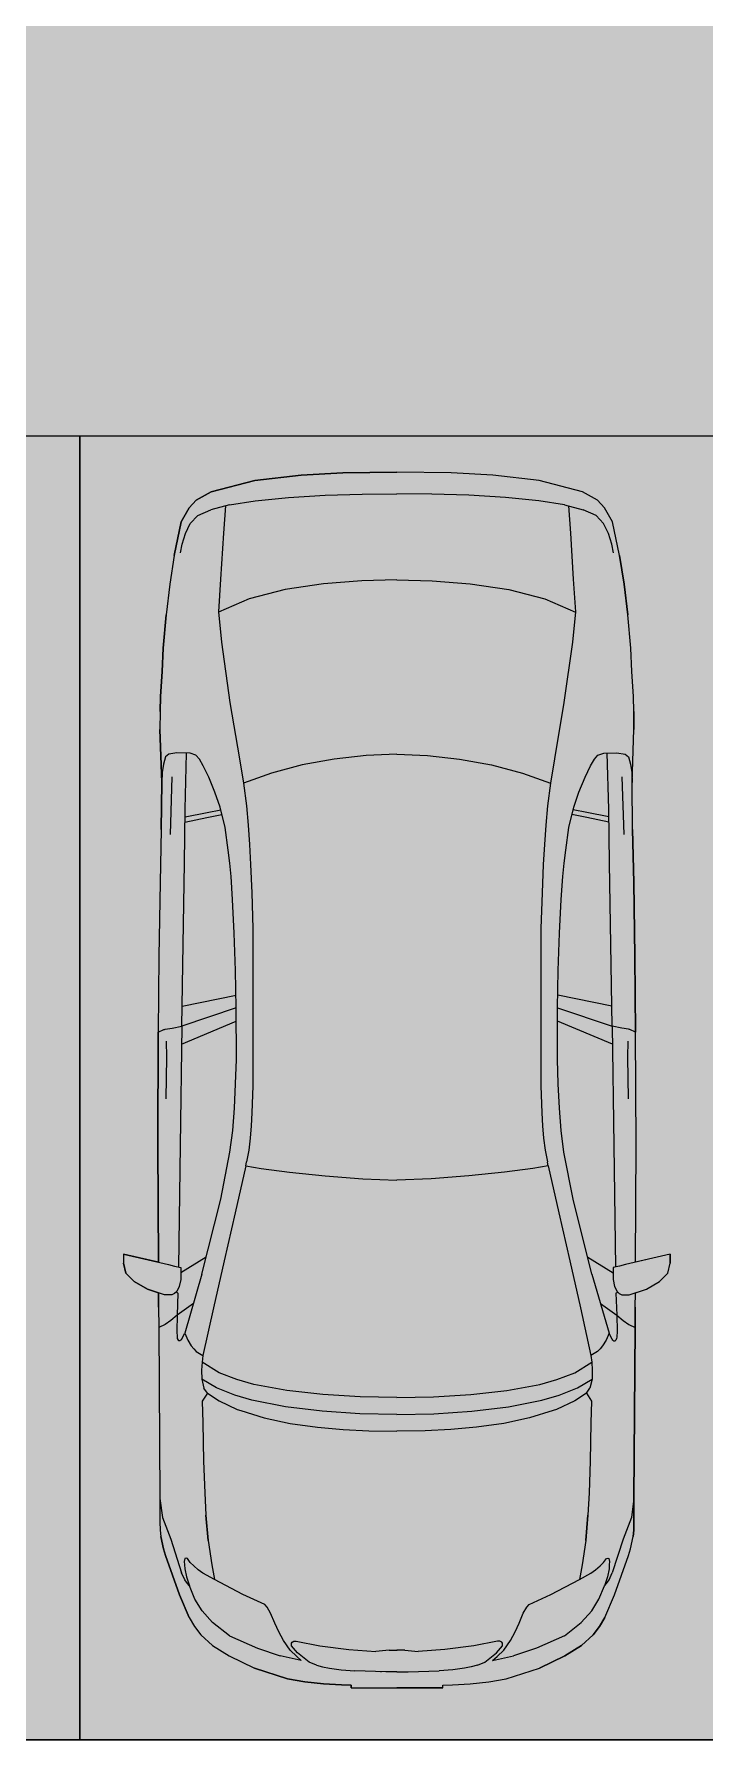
# Model space of a CAD drawing. Header units: millimetres. Extents: x 141848 to 1648660, y -465012 to -151356.
# Drawn here: x 245363 to 247932, y -270728 to -264146 of the extents above; entities that cross this region are included whole.
import ezdxf

# ---------------------------------------------------------------- set-up
doc = ezdxf.new("R2010")
doc.units = ezdxf.units.MM
doc.header["$MEASUREMENT"] = 0
doc.layers.add('Extérieur - Environnement', color=7, linetype='Continuous')
doc.layers.add('Structure - Murs extérieurs', color=7, linetype='Continuous')

msp = doc.modelspace()

# ---------------------------------------------------------------- hatches: boundary and pattern name
at = {"linetype": 'Continuous', "lineweight": 0, "true_color": 0x6f6f6f}
h = msp.add_hatch(color=8, dxfattribs=at)
h.paths.add_polyline_path([(141848.442, -275935.042), (141848.442, -295062.571), (269220.821, -293826.868), (269220.821, -270902.734), (268763.049, -270902.734), (254213.6, -271040.575), (254213.6, -163437.635), (153156.2, -163437.635), (153156.2, -271040.575), (153182.962, -271040.57), (153183.146, -272000.514, -0.40942736), (149183.681, -275935.042)])
h.paths.add_polyline_path([(158435.584, -260639.953), (155145.584, -260639.953), (155145.584, -248364.953), (155145.584, -243089.974), (155145.584, -242189.974), (158435.584, -242189.974)], flags=0)
h.paths.add_polyline_path([(196775.042, -260810.571), (196775.042, -222495.57), (186955.542, -222495.57), (186955.542, -218295.57), (196754.55, -218295.57), (196754.55, -208495.57), (196754.55, -204495.57), (193355.542, -204495.57), (193355.542, -201780.57), (193355.542, -195161.535), (195576.034, -195161.535), (195576.034, -189810.571), (217850.068, -189810.571), (217850.068, -262266.885), (245610.045, -262266.885), (245610.045, -253395.571), (245626.034, -253395.571), (246426.034, -253395.571), (247826.034, -253395.571), (247826.034, -248005.571), (247826.034, -246605.571), (245626.034, -246605.571), (245610.045, -246605.571), (245610.045, -171995.57), (212806.28, -171995.57), (161503.433, -171995.57), (161503.433, -193810.571), (161503.433, -230015.57), (161503.433, -260810.571)], flags=0)
h.paths.add_polyline_path([(162737.042, -269433.913, -0.09031866), (162858.773, -268727.623, -0.20144873), (163912.639, -267592.74, -0.10421145), (164718.006, -267415.055), (165317.979, -267409.371, -0.10404461), (166125.354, -267571.244, -0.23825546), (167284.257, -268953.318, -0.05518862), (167336.836, -269390.334), (167338.931, -269611.438), (167351.046, -270890.267), (167092.583, -271892.761, -0.26794919), (165370.083, -272909.124), (164770.11, -272914.808, -0.19371746), (163379.252, -272370.185, -0.07056876), (163028.663, -271931.262, -0.1316525), (162751.253, -270933.845)], flags=0)
h.paths.add_polyline_path([(173316.986, -273599.031), (173316.986, -273452.052), (173330.488, -267377.824, -0.3805567), (175316.986, -265609.826), (175394.714, -265609.826), (175394.714, -270609.826), (190394.714, -270609.826), (190394.714, -265609.826), (195356.191, -265609.826, -0.41421356), (196856.191, -267109.826), (196856.191, -273660.699, -0.34550161), (195137.285, -275433.432), (175327.752, -275599.002, -0.4157911)], flags=0)
h.paths.add_polyline_path([(205510.093, -271504.083, -0.13447393), (205230.948, -270484.937), (205230.948, -268984.937, -0.41421356), (207230.948, -266984.937), (207830.948, -266984.937, -0.41421356), (209830.948, -268984.937), (209830.948, -270484.937, -0.12882035), (209574.03, -271465.581, -0.27093629), (207830.948, -272484.937), (207230.948, -272484.937, -0.26498)], flags=0)
h.paths.add_polyline_path([(217862.687, -273329.325), (217869.949, -267730.336, -0.09856151), (218100.718, -266943.721), (218117.681, -266951.545, -0.258849), (219955.479, -265605.827), (219953.141, -265587.294), (220637.569, -265587.294), (220637.569, -265687.294), (220637.569, -270687.294), (250537.569, -270687.294), (250537.569, -265687.294), (252208.004, -265687.294), (254186.294, -265687.294), (254186.294, -267687.294), (254186.294, -271062.255, 0.00134576), (254186.323, -271073.021), (254197.209, -273095.233, -0.41421356), (252208.004, -275105.97), (243484.534, -275105.97, -0.00518896), (243431.438, -275116.103), (235447.992, -275196.191), (220071.012, -275253.24, -0.38655333), (217873.089, -273475.385, -0.02518922)], flags=0)

# ---------------------------------------------------------------- linework, layer by layer
at = {"color": 9, "linetype": 'Continuous', "lineweight": 5}
msp.add_lwpolyline([(217873.089, -273475.385, 0.38655333), (220071.012, -275253.24), (235447.992, -275196.191), (243431.438, -275116.103, 0.00518896), (243484.534, -275105.97), (252208.004, -275105.97, 0.41421356), (254197.209, -273095.233), (254186.323, -271073.021, -0.00134576), (254186.294, -271062.255), (254186.294, -267687.294), (254186.294, -265687.294), (252208.004, -265687.294), (250537.569, -265687.294), (250537.569, -270687.294), (220637.569, -270687.294), (220637.569, -265687.294), (220637.569, -265587.294), (219953.141, -265587.294), (219955.479, -265605.827, 0.258849), (218117.681, -266951.545), (218100.718, -266943.721, 0.09856151), (217869.949, -267730.336), (217862.687, -273329.325, 0.02518922)], format="xyb", close=True, dxfattribs=at)
at = {"color": 255, "linetype": 'Continuous', "lineweight": 5, "flags": 128}
for points in [[(245537.569, -265687.294), (243037.569, -265687.294)], [(245537.569, -265687.294), (245537.569, -270687.294)], [(248037.569, -265687.294), (245537.569, -265687.294)], [(245537.569, -270687.294), (245537.569, -265687.294)], [(243037.569, -270687.294), (245537.569, -270687.294)], [(245537.569, -270687.294), (248037.569, -270687.294)]]:
    msp.add_lwpolyline(points, dxfattribs=at)
at = {"layer": 'Extérieur - Environnement', "color": 7, "linetype": 'Continuous', "lineweight": 13}
for p, q in [((246384.817, -265837.164), (246207.877, -265858.076)), ((246207.877, -265858.076), (246384.817, -265837.164)), ((246544.946, -265828.356), (246384.817, -265837.164)), ((246384.817, -265837.164), (246544.946, -265828.356)), ((246752.389, -265825.764), (246544.946, -265828.356)), ((246544.946, -265828.356), (246752.389, -265825.764)), ((246959.832, -265828.356), (246752.389, -265825.764)), ((246959.832, -265828.356), (246752.389, -265825.764)), ((247119.961, -265837.164), (246959.832, -265828.356)), ((247119.961, -265837.164), (246959.832, -265828.356)), ((247296.901, -265858.076), (247119.961, -265837.164)), ((247296.901, -265858.076), (247119.961, -265837.164)), ((246040.853, -265900.703), (245983.257, -265932.912)), ((245983.257, -265932.912), (246040.853, -265900.703)), ((246207.877, -265858.076), (246040.853, -265900.703)), ((246040.853, -265900.703), (246207.877, -265858.076)), ((247463.925, -265900.703), (247296.901, -265858.076)), ((247463.925, -265900.703), (247296.901, -265858.076)), ((247521.521, -265932.912), (247463.925, -265900.703)), ((247521.521, -265932.912), (247463.925, -265900.703)), ((245956.395, -265961.821), (245925.744, -266016.54)), ((245925.744, -266016.54), (245956.395, -265961.821)), ((245983.257, -265932.912), (245956.395, -265961.821)), ((245956.395, -265961.821), (245983.257, -265932.912)), ((245989.025, -265991.939), (246038.703, -265969.4)), ((246110.627, -265950.545), (246038.703, -265969.4)), ((246094.662, -265954.731), (246087.53, -266059.811)), ((246110.627, -265950.545), (246208.944, -265935.102)), ((246208.926, -265935.105), (246336.154, -265922.562)), ((246336.154, -265922.562), (246476.713, -265914.145)), ((246476.713, -265914.145), (246619.262, -265909.477)), ((246619.262, -265909.477), (246752.389, -265908.163)), ((246885.516, -265909.477), (246752.389, -265908.163)), ((247028.065, -265914.145), (246885.516, -265909.477)), ((247168.624, -265922.562), (247028.065, -265914.145)), ((247295.852, -265935.105), (247168.624, -265922.562)), ((247394.151, -265950.545), (247295.834, -265935.102)), ((247394.151, -265950.545), (247466.075, -265969.4)), ((247410.116, -265954.731), (247417.248, -266059.811)), ((247515.753, -265991.939), (247466.075, -265969.4)), ((247548.383, -265961.821), (247521.521, -265932.912)), ((247548.383, -265961.821), (247521.521, -265932.912)), ((247579.034, -266016.54), (247548.383, -265961.821)), ((247579.034, -266016.54), (247548.383, -265961.821)), ((245925.744, -266016.54), (245898.848, -266145.59)), ((245898.848, -266145.59), (245925.744, -266016.54)), ((245941.542, -266060.723), (245960.404, -266022.127)), ((245960.404, -266022.127), (245989.025, -265991.939)), ((247544.374, -266022.127), (247515.753, -265991.939)), ((247563.236, -266060.723), (247544.374, -266022.127)), ((247605.93, -266145.59), (247579.034, -266016.54)), ((247605.93, -266145.59), (247579.034, -266016.54)), ((245922.864, -266135.297), (245929.261, -266101.535)), ((245929.261, -266101.535), (245941.542, -266060.723)), ((246087.53, -266059.811), (246076.634, -266235.469)), ((247417.248, -266059.811), (247428.144, -266235.469)), ((247575.517, -266101.535), (247563.236, -266060.723)), ((247581.914, -266135.297), (247575.517, -266101.535)), ((245898.848, -266145.59), (245881.554, -266254.371)), ((245898.848, -266145.59), (245881.554, -266254.371)), ((247623.224, -266254.371), (247605.93, -266145.59)), ((247605.93, -266145.59), (247623.224, -266254.371)), ((245881.555, -266254.36), (245867.732, -266372.439)), ((245881.555, -266254.36), (245867.732, -266372.439)), ((245881.554, -266254.371), (245881.555, -266254.36)), ((246076.634, -266235.469), (246068.343, -266361.049)), ((246323.551, -266275.57), (246185.731, -266310.612)), ((246471.107, -266253.728), (246323.551, -266275.57)), ((246617.636, -266242.406), (246471.107, -266253.728)), ((246752.389, -266238.96), (246617.636, -266242.406)), ((246752.389, -266238.96), (246887.142, -266242.406)), ((246887.142, -266242.406), (247033.671, -266253.728)), ((247033.671, -266253.728), (247181.227, -266275.57)), ((247181.227, -266275.57), (247319.047, -266310.612)), ((247428.144, -266235.469), (247436.435, -266361.049)), ((247623.222, -266254.36), (247637.046, -266372.439)), ((247637.046, -266372.439), (247623.224, -266254.371)), ((246068.343, -266361.049), (246079.684, -266476.985)), ((246185.731, -266310.612), (246068.41, -266361.74)), ((247319.047, -266310.612), (247436.367, -266361.74)), ((247436.435, -266361.049), (247425.094, -266476.985)), ((245867.732, -266372.439), (245856.209, -266500.926)), ((245856.209, -266500.926), (245867.732, -266372.439)), ((247648.569, -266500.926), (247637.046, -266372.439)), ((247648.569, -266500.926), (247637.046, -266372.439)), ((246079.684, -266476.985), (246112.483, -266709.08)), ((247425.094, -266476.985), (247392.295, -266709.08)), ((245856.209, -266500.926), (245852.413, -266589.935)), ((245852.413, -266589.935), (245856.209, -266500.926)), ((247652.365, -266589.935), (247648.569, -266500.926)), ((247652.365, -266589.935), (247648.569, -266500.926)), ((245852.413, -266589.935), (245845.988, -266685.688)), ((245845.988, -266685.688), (245852.413, -266589.935)), ((247658.789, -266685.688), (247652.365, -266589.935)), ((247658.789, -266685.688), (247652.365, -266589.935)), ((245845.988, -266685.688), (245844.224, -266743.57)), ((245844.224, -266743.57), (245845.988, -266685.688)), ((247660.554, -266743.57), (247658.789, -266685.688)), ((247660.554, -266743.57), (247658.789, -266685.688)), ((245844.224, -266743.57), (245844.179, -266812.144)), ((245844.224, -266743.57), (245844.179, -266812.144)), ((246112.483, -266709.08), (246148.655, -266924.692)), ((247392.295, -266709.08), (247356.123, -266924.692)), ((247660.599, -266812.144), (247660.554, -266743.57)), ((247660.554, -266743.57), (247660.599, -266812.144)), ((245844.179, -266812.144), (245851.44, -267015.116)), ((245851.44, -267015.116), (245844.179, -266812.144)), ((247653.338, -267015.116), (247660.599, -266812.144)), ((247653.338, -267015.116), (247660.599, -266812.144)), ((245857.027, -266945.179), (245852.713, -266976.682)), ((245865.432, -266917.174), (245857.027, -266945.179)), ((245878.133, -266906.682), (245865.432, -266917.174)), ((245909.111, -266901.909), (245878.133, -266906.682)), ((245959.725, -266903.116), (245909.111, -266901.909)), ((245940.519, -267118.034), (245946.343, -266902.797)), ((245982.199, -266910.293), (245959.725, -266903.116)), ((245995.198, -266925.468), (245982.199, -266910.293)), ((246010.092, -266951.662), (245995.198, -266925.468)), ((246031.496, -266995.684), (246010.092, -266951.662)), ((246148.655, -266924.692), (246163.869, -267017.735)), ((246389.416, -266948.269), (246271.566, -266979.133)), ((246512.171, -266925.666), (246389.416, -266948.269)), ((246634.854, -266911.78), (246512.171, -266925.666)), ((246752.389, -266907.061), (246634.854, -266911.78)), ((246752.389, -266907.061), (246869.924, -266911.78)), ((246869.924, -266911.78), (246992.607, -266925.666)), ((246992.607, -266925.666), (247115.362, -266948.269)), ((247115.362, -266948.269), (247233.212, -266979.133)), ((247356.123, -266924.692), (247340.909, -267017.735)), ((247473.282, -266995.684), (247494.686, -266951.662)), ((247494.686, -266951.662), (247509.58, -266925.468)), ((247509.58, -266925.468), (247522.578, -266910.293)), ((247522.578, -266910.293), (247545.053, -266903.116)), ((247545.053, -266903.116), (247595.667, -266901.909)), ((247564.259, -267118.034), (247558.435, -266902.797)), ((247595.667, -266901.909), (247626.645, -266906.682)), ((247626.645, -266906.682), (247639.346, -266917.174)), ((247639.346, -266917.174), (247647.75, -266945.179)), ((247647.75, -266945.179), (247652.065, -266976.682)), ((245851.44, -267015.116), (245849.227, -267195.422)), ((245849.227, -267195.422), (245851.44, -267015.116)), ((245852.713, -266976.682), (245851.44, -267015.116)), ((245890.107, -266993.88), (245882.69, -267214.66)), ((246054.911, -267052.956), (246031.496, -266995.684)), ((246271.566, -266979.133), (246163.869, -267017.735)), ((246163.869, -267017.735), (246175.54, -267105.162)), ((247233.212, -266979.133), (247340.909, -267017.735)), ((247340.909, -267017.735), (247329.238, -267105.162)), ((247449.867, -267052.956), (247473.282, -266995.684)), ((247614.671, -266993.88), (247622.088, -267214.66)), ((247652.065, -266976.682), (247653.338, -267015.116)), ((247655.551, -267195.422), (247653.338, -267015.116)), ((247655.551, -267195.422), (247653.338, -267015.116)), ((246074.24, -267109.617), (246054.911, -267052.956)), ((247430.538, -267109.617), (247449.867, -267052.956)), ((245937.587, -267325.351), (245940.519, -267118.034)), ((245939.826, -267167.062), (246024.214, -267149.83)), ((245940.099, -267147.769), (246024.487, -267130.537)), ((246024.214, -267149.83), (246081.629, -267138.68)), ((246024.487, -267130.537), (246076.967, -267120.345)), ((246094.075, -267187.636), (246074.24, -267109.617)), ((246175.539, -267105.146), (246182.232, -267178.67)), ((247329.239, -267105.146), (247322.546, -267178.67)), ((247410.703, -267187.636), (247430.538, -267109.617)), ((247480.564, -267149.83), (247423.149, -267138.68)), ((247480.291, -267130.537), (247427.81, -267120.345)), ((247564.679, -267147.769), (247480.291, -267130.537)), ((247564.952, -267167.062), (247480.564, -267149.83)), ((247567.191, -267325.351), (247564.259, -267118.034)), ((245849.227, -267195.422), (245844.877, -267398.632)), ((245849.227, -267195.422), (245844.877, -267398.632)), ((246105.484, -267275.127), (246094.075, -267187.636)), ((246182.231, -267178.656), (246187.197, -267253.131)), ((247322.547, -267178.656), (247317.581, -267253.131)), ((247399.294, -267275.127), (247410.703, -267187.636)), ((247659.901, -267398.632), (247655.551, -267195.422)), ((247655.551, -267195.422), (247659.901, -267398.632)), ((246111.33, -267324.705), (246105.484, -267275.127)), ((246187.197, -267253.127), (246191.601, -267329.924)), ((247317.581, -267253.127), (247313.177, -267329.924)), ((247393.448, -267324.705), (247399.294, -267275.127)), ((245932.626, -267636.148), (245937.587, -267325.351)), ((246116.424, -267376.543), (246111.33, -267324.705)), ((246191.6, -267329.914), (246196.366, -267438.034)), ((247313.178, -267329.914), (247308.412, -267438.034)), ((247388.354, -267376.543), (247393.448, -267324.705)), ((247572.151, -267636.148), (247567.191, -267325.351)), ((245844.877, -267398.632), (245840.092, -267681.866)), ((245844.877, -267398.632), (245840.092, -267681.866)), ((246122.661, -267464.557), (246116.424, -267376.543)), ((247382.116, -267464.557), (247388.354, -267376.543)), ((247664.686, -267681.866), (247659.901, -267398.632)), ((247659.901, -267398.632), (247664.686, -267681.866)), ((246129.049, -267592.686), (246122.661, -267464.557)), ((246196.366, -267438.031), (246200.336, -267575.552)), ((247308.412, -267438.031), (247304.441, -267575.552)), ((247375.729, -267592.686), (247382.116, -267464.557)), ((246134.049, -267735.926), (246129.049, -267592.686)), ((246200.336, -267575.552), (246200.375, -268178.518)), ((247304.441, -267575.552), (247304.403, -268178.518)), ((247370.729, -267735.926), (247375.729, -267592.686)), ((245927.666, -267950.448), (245932.626, -267636.148)), ((247577.112, -267950.448), (247572.151, -267636.148)), ((245840.092, -267681.866), (245837.573, -267973.113)), ((245840.092, -267681.866), (245837.573, -267973.113)), ((246136.472, -267879.457), (246134.049, -267735.926)), ((247368.306, -267879.457), (247370.729, -267735.926)), ((247667.205, -267973.113), (247664.686, -267681.866)), ((247664.686, -267681.866), (247667.205, -267973.113)), ((245928.882, -267873.372), (246135.654, -267831.01)), ((247575.895, -267873.372), (247369.124, -267831.01)), ((245926.694, -268019.427), (246136.612, -267931.001)), ((246136.472, -267879.457), (245927.683, -267949.357)), ((246137.01, -268077.471), (246136.472, -267879.457)), ((247367.768, -268077.471), (247368.306, -267879.457)), ((247578.083, -268019.427), (247368.166, -267931.001)), ((247368.306, -267879.457), (247577.095, -267949.357)), ((245837.573, -267973.113), (245835.605, -268405.992)), ((245835.605, -268405.992), (245837.573, -267973.113)), ((245837.573, -267973.113), (245859.282, -267963.349)), ((245859.282, -267963.349), (245861.238, -267962.783)), ((245861.238, -267962.783), (245864.496, -267962.088)), ((245864.496, -267962.088), (245890.409, -267957.432)), ((245867.468, -268008.036), (245868.967, -268069.3)), ((245890.409, -267957.432), (245927.666, -267950.448)), ((245927.666, -267950.448), (245921.227, -268407.601)), ((247577.112, -267950.448), (247583.551, -268407.601)), ((247614.369, -267957.432), (247577.112, -267950.448)), ((247640.282, -267962.088), (247614.369, -267957.432)), ((247637.31, -268008.036), (247635.811, -268069.3)), ((247643.54, -267962.783), (247640.282, -267962.088)), ((247645.496, -267963.349), (247643.54, -267962.783)), ((247667.205, -267973.113), (247645.496, -267963.349)), ((247669.173, -268405.992), (247667.205, -267973.113)), ((247669.173, -268405.992), (247667.205, -267973.113)), ((245868.967, -268069.3), (245866.39, -268228.63)), ((247635.811, -268069.3), (247638.388, -268228.63)), ((246133.859, -268171.56), (246137.01, -268077.471)), ((247370.919, -268171.56), (247367.768, -268077.471)), ((246129.665, -268264.184), (246133.859, -268171.56)), ((246200.375, -268178.518), (246196.538, -268282.803)), ((247304.403, -268178.518), (247308.24, -268282.803)), ((247375.113, -268264.184), (247370.919, -268171.56)), ((246123.565, -268350.336), (246129.665, -268264.184)), ((247381.212, -268350.336), (247375.113, -268264.184)), ((246194.005, -268331.956), (246190.207, -268379.107)), ((246196.539, -268282.796), (246194.005, -268331.972)), ((247308.239, -268282.796), (247310.773, -268331.972)), ((247310.773, -268331.956), (247314.571, -268379.107)), ((246112.419, -268433.588), (246123.565, -268350.336)), ((246190.209, -268379.084), (246184.386, -268425.327)), ((247314.569, -268379.084), (247320.392, -268425.327)), ((247392.358, -268433.588), (247381.212, -268350.336)), ((245835.605, -268405.992), (245838.083, -268855.376)), ((245838.083, -268855.376), (245835.605, -268405.992)), ((245921.228, -268407.601), (245914.78, -268873.649)), ((246077.003, -268612.975), (246112.419, -268433.588)), ((246172.655, -268485.5), (246175.734, -268471.184)), ((246175.734, -268471.184), (246176.041, -268470.505)), ((246184.386, -268425.327), (246175.955, -268470.695)), ((247320.392, -268425.327), (247328.823, -268470.695)), ((247329.044, -268471.184), (247328.737, -268470.505)), ((247332.123, -268485.5), (247329.044, -268471.184)), ((247427.775, -268612.975), (247392.358, -268433.588)), ((247583.55, -268407.601), (247589.998, -268873.649)), ((247666.695, -268855.376), (247669.173, -268405.992)), ((247666.695, -268855.376), (247669.173, -268405.992)), ((246172.655, -268485.5), (246132.497, -268665.461)), ((246172.655, -268485.5), (246231.626, -268495.563)), ((246231.626, -268495.563), (246340.242, -268509.721)), ((246340.242, -268509.721), (246477.327, -268524.319)), ((246477.327, -268524.319), (246621.771, -268535.706)), ((246621.771, -268535.706), (246752.389, -268540.229)), ((246883.007, -268535.706), (246752.389, -268540.229)), ((247027.451, -268524.319), (246883.007, -268535.706)), ((247164.536, -268509.721), (247027.451, -268524.319)), ((247273.152, -268495.563), (247164.536, -268509.721)), ((247332.123, -268485.5), (247273.152, -268495.563)), ((247332.123, -268485.5), (247372.281, -268665.461)), ((246004.803, -268900.718), (246077.003, -268612.975)), ((246132.497, -268665.461), (246090.317, -268850.052)), ((247372.281, -268665.461), (247414.461, -268850.052)), ((247499.975, -268900.718), (247427.775, -268612.975)), ((245838.083, -268855.376), (245704.711, -268824.575)), ((245704.711, -268824.575), (245704.711, -268858.864)), ((245704.711, -268824.575), (245876.746, -268864.305)), ((245704.711, -268824.575), (245704.711, -268858.864)), ((245704.711, -268858.864), (245713.571, -268896.996)), ((245713.571, -268896.996), (245704.711, -268858.864)), ((245876.746, -268864.305), (245899.875, -268869.809)), ((246021.177, -268835.461), (245923.996, -268895.945)), ((246090.317, -268850.052), (246049.167, -269030.342)), ((247414.461, -268850.052), (247455.611, -269030.342)), ((247483.6, -268835.461), (247580.782, -268895.945)), ((247628.032, -268864.305), (247604.903, -268869.809)), ((247800.067, -268824.575), (247628.032, -268864.305)), ((247800.067, -268824.575), (247666.695, -268855.376)), ((247791.207, -268896.996), (247800.067, -268858.864)), ((247791.207, -268896.996), (247800.067, -268858.864)), ((247800.067, -268858.864), (247800.067, -268824.575)), ((247800.067, -268824.575), (247800.067, -268858.864)), ((245713.571, -268896.996), (245745.43, -268928.955)), ((245745.43, -268928.955), (245713.571, -268896.996)), ((245745.43, -268928.955), (245795.97, -268958.446)), ((245795.97, -268958.446), (245745.43, -268928.955)), ((245899.875, -268869.809), (245923.996, -268876.024)), ((245923.996, -268921.171), (245917.984, -268947.698)), ((245923.996, -268876.024), (245923.996, -268921.171)), ((246004.803, -268900.718), (245939.389, -269127.825)), ((247499.975, -268900.718), (247565.389, -269127.825)), ((247604.903, -268869.809), (247580.782, -268876.024)), ((247580.782, -268876.024), (247580.782, -268921.171)), ((247580.782, -268921.171), (247586.794, -268947.698)), ((247708.808, -268958.446), (247759.348, -268928.955)), ((247708.808, -268958.446), (247759.348, -268928.955)), ((247759.348, -268928.955), (247791.207, -268896.996)), ((247759.348, -268928.955), (247791.207, -268896.996)), ((245795.97, -268958.446), (245838.483, -268972.665)), ((245861.945, -268980.512), (245795.97, -268958.446)), ((245838.483, -268972.665), (245838.741, -269028.074)), ((245838.741, -269028.074), (245838.483, -268972.665)), ((245889.929, -268980.446), (245861.945, -268980.512)), ((245900.101, -268975.338), (245889.929, -268980.446)), ((245908.176, -268967.805), (245900.101, -268975.338)), ((245913.053, -268973.482), (245905.849, -268969.976)), ((245917.984, -268947.698), (245908.176, -268967.805)), ((245913.053, -268973.482), (245910.085, -269058.02)), ((247586.794, -268947.698), (247596.602, -268967.805)), ((247591.725, -268973.482), (247598.929, -268969.976)), ((247591.725, -268973.482), (247594.693, -269058.02)), ((247596.602, -268967.805), (247604.677, -268975.338)), ((247604.677, -268975.338), (247614.849, -268980.446)), ((247614.849, -268980.446), (247642.833, -268980.512)), ((247642.833, -268980.512), (247708.808, -268958.446)), ((247666.037, -269028.074), (247666.295, -268972.665)), ((247666.037, -269028.074), (247666.295, -268972.665)), ((247666.295, -268972.665), (247708.808, -268958.446)), ((245838.741, -269028.074), (245839.793, -269106.124)), ((245838.741, -269028.074), (245839.793, -269106.124)), ((245910.085, -269058.02), (245885.224, -269078.043)), ((245910.085, -269058.02), (245908.251, -269119.394)), ((245972.233, -269013.798), (245910.085, -269058.02)), ((246049.167, -269030.342), (246009.002, -269213.352)), ((247455.611, -269030.342), (247495.776, -269213.352)), ((247532.545, -269013.798), (247594.693, -269058.02)), ((247594.693, -269058.02), (247619.554, -269078.043)), ((247594.693, -269058.02), (247596.527, -269119.394)), ((247664.985, -269106.124), (247666.037, -269028.074)), ((247666.037, -269028.074), (247664.985, -269106.124)), ((245863.628, -269094.519), (245839.793, -269106.124)), ((245839.793, -269106.124), (245843.944, -269761.281)), ((245839.793, -269106.124), (245843.944, -269761.281)), ((245885.224, -269078.043), (245863.628, -269094.519)), ((245908.251, -269119.394), (245909.53, -269142.411)), ((245932.041, -269141.742), (245939.389, -269127.825)), ((245939.389, -269127.825), (245950.835, -269154.267)), ((247565.389, -269127.825), (247553.943, -269154.267)), ((247572.737, -269141.742), (247565.389, -269127.825)), ((247596.527, -269119.394), (247595.248, -269142.411)), ((247619.554, -269078.043), (247641.15, -269094.519)), ((247641.15, -269094.519), (247664.985, -269106.124)), ((247660.834, -269761.281), (247664.985, -269106.124)), ((247664.985, -269106.124), (247660.834, -269761.281)), ((245909.53, -269142.411), (245910.567, -269148.165)), ((245910.567, -269148.165), (245913.49, -269153.829)), ((245916.951, -269156.902), (245913.49, -269153.829)), ((245920.7, -269156.936), (245916.951, -269156.902)), ((245924.596, -269154.389), (245920.7, -269156.936)), ((245924.596, -269154.389), (245927.688, -269150.029)), ((245927.688, -269150.029), (245932.035, -269141.742)), ((245950.835, -269154.267), (245964.178, -269175.776)), ((245964.178, -269175.776), (245973.375, -269186.973)), ((245973.375, -269186.973), (245983.094, -269197.411)), ((247531.403, -269186.973), (247521.684, -269197.411)), ((247540.6, -269175.776), (247531.403, -269186.973)), ((247553.943, -269154.267), (247540.6, -269175.776)), ((247577.09, -269150.029), (247572.743, -269141.742)), ((247580.182, -269154.389), (247577.09, -269150.029)), ((247580.182, -269154.389), (247584.078, -269156.936)), ((247584.078, -269156.936), (247587.827, -269156.902)), ((247587.827, -269156.902), (247591.288, -269153.829)), ((247594.211, -269148.165), (247591.288, -269153.829)), ((247595.248, -269142.411), (247594.211, -269148.165)), ((245983.094, -269197.411), (246009.002, -269213.352)), ((246005.712, -269238.276), (246003.569, -269268.704)), ((246009.002, -269213.352), (246005.712, -269238.276)), ((246070.526, -269278.711), (246005.712, -269238.276)), ((246009.016, -269213.352), (246009.002, -269213.352)), ((247434.252, -269278.711), (247499.066, -269238.276)), ((247495.762, -269213.352), (247495.776, -269213.352)), ((247521.684, -269197.411), (247495.776, -269213.352)), ((247495.776, -269213.352), (247499.066, -269238.276)), ((247499.066, -269238.276), (247501.209, -269268.704)), ((246003.569, -269268.704), (246004.349, -269304.066)), ((246060.727, -269337.286), (246004.349, -269304.066)), ((246004.349, -269304.066), (246012.677, -269337.784)), ((246139.281, -269304.966), (246070.522, -269278.71)), ((246204.417, -269323.678), (246139.275, -269304.965)), ((246330.71, -269347.1), (246204.412, -269323.677)), ((247174.068, -269347.1), (247300.366, -269323.677)), ((247300.36, -269323.678), (247365.503, -269304.965)), ((247365.496, -269304.966), (247434.256, -269278.71)), ((247444.051, -269337.286), (247500.429, -269304.066)), ((247500.429, -269304.066), (247492.101, -269337.784)), ((247501.209, -269268.704), (247500.429, -269304.066)), ((246025.992, -269357.141), (246006.462, -269387.53)), ((246006.462, -269387.53), (246008.641, -269470.882)), ((246012.677, -269337.784), (246012.703, -269337.799)), ((246025.992, -269357.141), (246012.677, -269337.784)), ((246025.998, -269357.181), (246025.992, -269357.141)), ((246025.998, -269357.181), (246070.601, -269386.898)), ((246130.93, -269364.909), (246060.727, -269337.286)), ((246070.601, -269386.898), (246140.48, -269419.474)), ((246196.577, -269383.674), (246130.93, -269364.909)), ((246325.019, -269409.223), (246196.577, -269383.674)), ((246468.853, -269362.462), (246330.71, -269347.1)), ((246611.783, -269370.864), (246468.851, -269362.461)), ((246752.418, -269373.424), (246611.781, -269370.863)), ((246752.36, -269373.424), (246892.997, -269370.863)), ((246892.995, -269370.864), (247035.927, -269362.461)), ((247035.925, -269362.462), (247174.068, -269347.1)), ((247179.759, -269409.223), (247308.201, -269383.674)), ((247308.201, -269383.674), (247373.848, -269364.909)), ((247434.177, -269386.898), (247364.298, -269419.474)), ((247373.848, -269364.909), (247444.051, -269337.286)), ((247478.78, -269357.181), (247434.177, -269386.898)), ((247478.78, -269357.181), (247478.785, -269357.141)), ((247478.785, -269357.141), (247492.101, -269337.784)), ((247478.785, -269357.141), (247498.316, -269387.53)), ((247492.101, -269337.784), (247492.075, -269337.799)), ((247498.316, -269387.53), (247496.137, -269470.882)), ((246140.48, -269419.474), (246153.541, -269424.336)), ((246153.541, -269424.336), (246244.081, -269452.15)), ((246244.081, -269452.15), (246343.129, -269473.079)), ((246465.701, -269426.562), (246325.019, -269409.223)), ((246610.485, -269436.38), (246465.701, -269426.562)), ((246752.389, -269439.488), (246610.485, -269436.38)), ((246752.389, -269439.488), (246894.293, -269436.38)), ((246894.293, -269436.38), (247039.077, -269426.562)), ((247039.077, -269426.562), (247179.759, -269409.223)), ((247260.696, -269452.15), (247161.649, -269473.079)), ((247351.237, -269424.336), (247260.696, -269452.15)), ((247364.298, -269419.474), (247351.237, -269424.336)), ((246008.639, -269470.819), (246011.285, -269617.644)), ((246008.642, -269470.865), (246008.642, -269470.882)), ((246343.129, -269473.079), (246448.036, -269487.903)), ((246448.036, -269487.903), (246545.998, -269496.699)), ((246545.998, -269496.699), (246644.57, -269501.675)), ((246644.57, -269501.675), (246752.395, -269503.419)), ((246860.208, -269501.675), (246752.382, -269503.419)), ((246958.78, -269496.699), (246860.208, -269501.675)), ((247056.742, -269487.903), (246958.78, -269496.699)), ((247161.649, -269473.079), (247056.742, -269487.903)), ((247496.139, -269470.819), (247493.493, -269617.644)), ((247496.136, -269470.865), (247496.136, -269470.882)), ((246011.285, -269617.644), (246015.577, -269739.103)), ((247493.493, -269617.644), (247489.201, -269739.103)), ((245843.944, -269761.281), (245843.861, -269812.104)), ((245843.944, -269761.281), (245843.861, -269812.104)), ((245843.944, -269761.281), (245853.787, -269834.646)), ((246015.577, -269739.103), (246020.114, -269825.642)), ((247489.201, -269739.103), (247484.664, -269825.642)), ((247660.834, -269761.281), (247650.991, -269834.646)), ((247660.917, -269812.104), (247660.834, -269761.281)), ((247660.834, -269761.281), (247660.917, -269812.104)), ((245843.861, -269812.104), (245843.971, -269850.175)), ((245843.861, -269812.104), (245843.971, -269850.175)), ((245843.971, -269850.175), (245844.498, -269883.286)), ((245843.971, -269850.175), (245844.498, -269883.286)), ((245853.787, -269834.646), (245885.312, -269917.011)), ((246020.112, -269825.621), (246028.893, -269922.935)), ((246028.893, -269922.935), (246020.142, -269825.642)), ((247484.666, -269825.621), (247475.885, -269922.935)), ((247475.885, -269922.935), (247484.636, -269825.642)), ((247650.991, -269834.646), (247619.466, -269917.011)), ((247660.28, -269883.286), (247660.807, -269850.175)), ((247660.807, -269850.175), (247660.28, -269883.286)), ((247660.807, -269850.175), (247660.917, -269812.104)), ((247660.917, -269812.104), (247660.807, -269850.175)), ((245844.498, -269883.286), (245847.299, -269907.43)), ((245844.498, -269883.286), (245847.299, -269907.43)), ((245847.299, -269907.43), (245857.696, -269954.786)), ((245857.696, -269954.786), (245847.299, -269907.43)), ((245864.901, -269863.685), (245864.953, -269864.697)), ((245885.312, -269917.011), (245926.913, -270046.609)), ((247619.466, -269917.011), (247577.865, -270046.609)), ((247639.876, -269863.685), (247639.825, -269864.697)), ((247647.082, -269954.786), (247657.479, -269907.43)), ((247647.082, -269954.786), (247657.479, -269907.43)), ((247657.479, -269907.43), (247660.28, -269883.286)), ((247660.28, -269883.286), (247657.479, -269907.43)), ((245857.696, -269954.786), (245864.711, -269980.291)), ((245864.711, -269980.291), (245857.696, -269954.786)), ((245864.711, -269980.291), (245918.529, -270130.226)), ((245918.529, -270130.226), (245864.711, -269980.291)), ((246028.893, -269922.935), (246042.515, -270016.18)), ((247475.885, -269922.935), (247462.263, -270016.18)), ((247586.249, -270130.226), (247640.067, -269980.291)), ((247586.249, -270130.226), (247640.067, -269980.291)), ((247640.067, -269980.291), (247647.082, -269954.786)), ((247640.067, -269980.291), (247647.082, -269954.786)), ((245939.25, -270072.924), (245926.913, -270046.609)), ((245939.918, -269991.066), (245937.185, -270002.769)), ((245937.185, -270002.769), (245938.498, -270015.863)), ((245938.498, -270015.863), (245939.445, -270030.793)), ((245939.445, -270030.793), (245945.351, -270061.6)), ((245944.371, -269989.8), (245939.918, -269991.066)), ((245949.259, -269991.957), (245944.371, -269989.8)), ((245960.198, -270006.248), (245949.259, -269991.957)), ((245973.82, -270019.786), (245960.198, -270006.248)), ((245990.893, -270034.588), (245973.82, -270019.786)), ((246008.835, -270047.873), (245990.893, -270034.588)), ((246052.791, -270072.418), (246008.835, -270047.873)), ((246042.511, -270016.157), (246052.791, -270072.418)), ((247462.267, -270016.157), (247451.987, -270072.418)), ((247451.987, -270072.418), (247495.943, -270047.873)), ((247495.943, -270047.873), (247513.884, -270034.588)), ((247513.884, -270034.588), (247530.958, -270019.786)), ((247530.958, -270019.786), (247544.58, -270006.248)), ((247544.58, -270006.248), (247555.519, -269991.957)), ((247555.519, -269991.957), (247560.407, -269989.8)), ((247565.333, -270030.793), (247559.427, -270061.6)), ((247560.407, -269989.8), (247564.86, -269991.066)), ((247564.86, -269991.066), (247567.593, -270002.769)), ((247566.28, -270015.863), (247565.333, -270030.793)), ((247565.528, -270072.924), (247577.865, -270046.609)), ((247567.593, -270002.769), (247566.28, -270015.863)), ((245949.693, -270087.473), (245939.25, -270072.924)), ((245945.351, -270061.6), (245951.697, -270081.4)), ((245957.019, -270096.772), (245949.693, -270087.473)), ((245951.697, -270081.4), (245957.019, -270096.772)), ((245978.203, -270147.072), (245957.019, -270096.772)), ((246162.206, -270128.798), (246052.791, -270072.418)), ((247342.572, -270128.798), (247451.987, -270072.418)), ((247526.575, -270147.072), (247547.759, -270096.772)), ((247553.081, -270081.4), (247547.759, -270096.772)), ((247547.759, -270096.772), (247555.085, -270087.473)), ((247559.427, -270061.6), (247553.081, -270081.4)), ((247555.085, -270087.473), (247565.528, -270072.924)), ((245918.529, -270130.226), (245955.768, -270217.2)), ((245955.768, -270217.2), (245918.529, -270130.226)), ((246005.418, -270191.422), (245978.203, -270147.072)), ((246245.642, -270167.904), (246162.206, -270128.798)), ((246255.031, -270178.323), (246245.642, -270167.904)), ((246268.212, -270201.019), (246255.031, -270178.323)), ((247236.566, -270201.019), (247249.746, -270178.323)), ((247249.746, -270178.323), (247259.135, -270167.904)), ((247259.135, -270167.904), (247342.572, -270128.798)), ((247499.36, -270191.422), (247526.575, -270147.072)), ((247549.01, -270217.2), (247586.249, -270130.226)), ((247549.01, -270217.2), (247586.249, -270130.226)), ((245955.768, -270217.2), (245976.313, -270252.572)), ((245955.768, -270217.2), (245976.313, -270252.572)), ((246045.736, -270236.78), (246005.418, -270191.422)), ((246110.062, -270287.509), (246045.736, -270236.78)), ((246284.352, -270238.748), (246268.199, -270200.996)), ((246299.42, -270273.148), (246284.352, -270238.748)), ((247205.358, -270273.148), (247220.426, -270238.748)), ((247220.426, -270238.748), (247236.579, -270200.996)), ((247394.716, -270287.509), (247459.042, -270236.78)), ((247459.042, -270236.78), (247499.36, -270191.422)), ((247528.465, -270252.572), (247549.01, -270217.2)), ((247549.01, -270217.2), (247528.465, -270252.572)), ((245976.313, -270252.572), (246000.491, -270283.992)), ((245976.313, -270252.572), (246000.491, -270283.992)), ((246000.491, -270283.992), (246045.519, -270325.3)), ((246000.491, -270283.992), (246045.519, -270325.3)), ((246110.062, -270287.509), (246218.096, -270334.551)), ((246317.202, -270306.15), (246299.42, -270273.148)), ((246342.947, -270342.487), (246317.202, -270306.15)), ((246347.913, -270315.683), (246350.357, -270311.79)), ((246350.357, -270311.79), (246357.603, -270308.145)), ((246357.603, -270308.145), (246366.516, -270307.893)), ((246366.516, -270307.893), (246457.383, -270326.346)), ((247138.262, -270307.893), (247047.395, -270326.346)), ((247147.175, -270308.145), (247138.262, -270307.893)), ((247154.421, -270311.79), (247147.175, -270308.145)), ((247156.865, -270315.683), (247154.421, -270311.79)), ((247161.83, -270342.487), (247187.576, -270306.15)), ((247187.576, -270306.15), (247205.358, -270273.148)), ((247394.716, -270287.509), (247286.682, -270334.551)), ((247459.259, -270325.3), (247504.287, -270283.992)), ((247504.287, -270283.992), (247459.259, -270325.3)), ((247504.287, -270283.992), (247528.465, -270252.572)), ((247528.465, -270252.572), (247504.287, -270283.992)), ((246045.519, -270325.3), (246109.236, -270364.897)), ((246045.519, -270325.3), (246109.236, -270364.897)), ((246109.236, -270364.897), (246206.031, -270411.682)), ((246109.236, -270364.897), (246206.031, -270411.682)), ((246218.096, -270334.551), (246305.327, -270364.687)), ((246385.574, -270382.581), (246305.327, -270364.687)), ((246368.817, -270367.761), (246342.947, -270342.487)), ((246348.061, -270326.509), (246347.913, -270315.683)), ((246371.12, -270353.332), (246348.061, -270326.509)), ((246385.574, -270382.581), (246368.817, -270367.761)), ((246415.881, -270388.521), (246371.12, -270353.332)), ((246457.383, -270326.346), (246568.408, -270340.803)), ((246568.408, -270340.803), (246671.545, -270347.688)), ((246722.667, -270343.014), (246671.545, -270347.688)), ((246722.667, -270343.014), (246753.204, -270343.014)), ((246782.111, -270343.014), (246751.574, -270343.014)), ((246782.111, -270343.014), (246833.233, -270347.688)), ((246936.37, -270340.803), (246833.233, -270347.688)), ((247047.395, -270326.346), (246936.37, -270340.803)), ((247088.897, -270388.521), (247133.658, -270353.332)), ((247119.204, -270382.581), (247199.451, -270364.687)), ((247119.204, -270382.581), (247135.961, -270367.761)), ((247133.658, -270353.332), (247156.717, -270326.509)), ((247135.961, -270367.761), (247161.83, -270342.487)), ((247156.717, -270326.509), (247156.865, -270315.683)), ((247286.682, -270334.551), (247199.451, -270364.687)), ((247298.747, -270411.682), (247395.542, -270364.897)), ((247395.542, -270364.897), (247298.747, -270411.682)), ((247395.542, -270364.897), (247459.259, -270325.3)), ((247459.259, -270325.3), (247395.542, -270364.897)), ((246206.031, -270411.682), (246333.52, -270453.32)), ((246333.52, -270453.32), (246206.031, -270411.682)), ((246444.04, -270400.674), (246415.881, -270388.521)), ((246444.04, -270400.674), (246467.608, -270406.754)), ((246467.604, -270406.753), (246493.601, -270411.739)), ((246493.589, -270411.737), (246538.506, -270417.696)), ((246538.506, -270417.696), (246590.399, -270421.621)), ((246709.788, -270426.56), (246590.399, -270421.621)), ((246691.255, -270425.927), (246691.896, -270425.927)), ((246752.401, -270426.22), (246709.788, -270426.56)), ((246752.377, -270426.22), (246794.99, -270426.56)), ((246794.99, -270426.56), (246914.379, -270421.621)), ((246813.523, -270425.927), (246812.882, -270425.927)), ((246966.272, -270417.696), (246914.379, -270421.621)), ((247011.189, -270411.737), (246966.272, -270417.696)), ((247037.174, -270406.753), (247011.177, -270411.739)), ((247060.738, -270400.674), (247037.17, -270406.754)), ((247060.738, -270400.674), (247088.897, -270388.521)), ((247171.258, -270453.32), (247298.747, -270411.682)), ((247171.258, -270453.32), (247298.747, -270411.682)), ((246333.52, -270453.32), (246399.76, -270464.898)), ((246399.76, -270464.898), (246333.52, -270453.32)), ((246399.76, -270464.898), (246471.379, -270471.45)), ((246471.379, -270471.45), (246399.76, -270464.898)), ((246471.379, -270471.45), (246539.366, -270475.543)), ((246539.366, -270475.543), (246471.379, -270471.45)), ((246539.366, -270475.543), (246576.627, -270476.634)), ((246576.627, -270476.634), (246539.366, -270475.543)), ((246576.627, -270476.634), (246576.627, -270487.463)), ((246576.627, -270487.463), (246576.627, -270476.634)), ((246576.627, -270487.463), (246928.151, -270487.463)), ((246576.627, -270487.463), (246752.389, -270487.463)), ((246928.151, -270487.463), (246752.389, -270487.463)), ((246928.151, -270476.634), (246965.412, -270475.543)), ((246928.151, -270476.634), (246965.412, -270475.543)), ((246928.151, -270487.463), (246928.151, -270476.634)), ((246928.151, -270487.463), (246928.151, -270476.634)), ((246965.412, -270475.543), (247033.399, -270471.45)), ((246965.412, -270475.543), (247033.399, -270471.45)), ((247033.399, -270471.45), (247105.018, -270464.898)), ((247033.399, -270471.45), (247105.018, -270464.898)), ((247105.018, -270464.898), (247171.258, -270453.32)), ((247105.018, -270464.898), (247171.258, -270453.32))]:
    msp.add_line(p, q, dxfattribs=at)
at = {"layer": 'Structure - Murs extérieurs', "color": 7, "linetype": 'Continuous', "lineweight": 5, "flags": 128}
msp.add_lwpolyline([(250437.569, -270687.292), (220637.569, -270687.292), (220637.569, -265687.294), (220637.569, -265587.294), (220537.569, -265587.294), (219953.141, -265587.294, 0.25972716), (218021.387, -267116.457, 0.0985618), (217861.309, -267920.633), (217861.309, -273253.269, 0.41578544), (219972.573, -275353.239), (252109.564, -275205.969, 0.41421921)], format="xyb", dxfattribs=at)
at = {"layer": 'Structure - Murs extérieurs', "color": 7, "linetype": 'Continuous', "lineweight": 5}
msp.add_lwpolyline([(250437.569, -270687.292), (220637.569, -270687.292)], dxfattribs=at)

doc.saveas('drawing.dxf')
